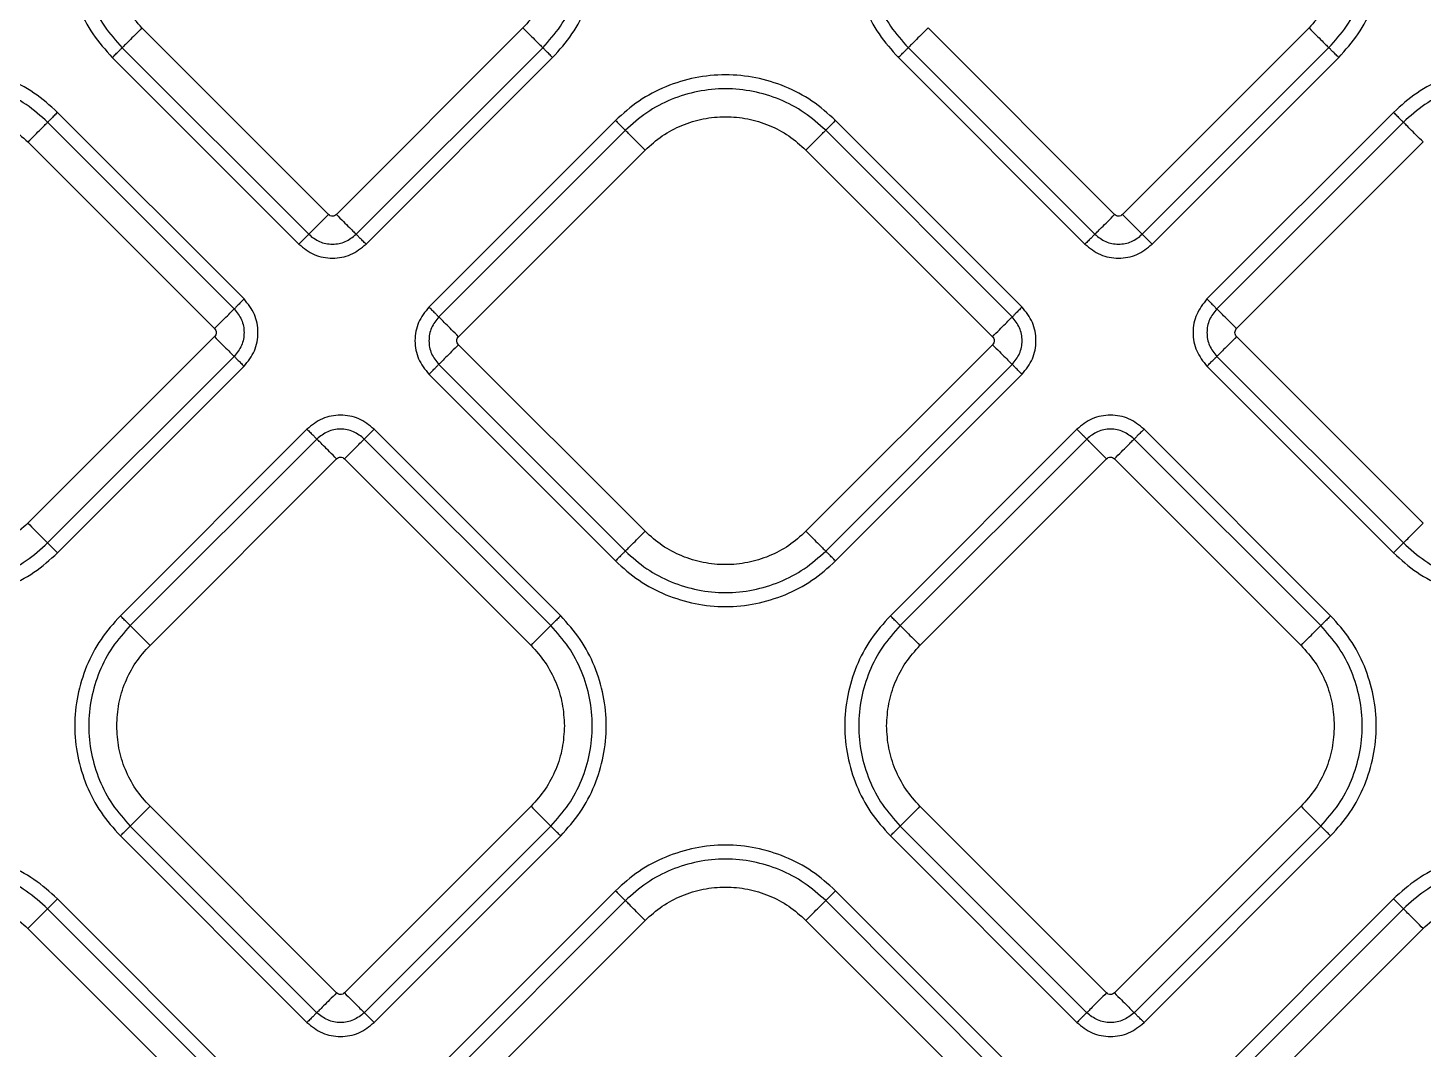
# Model space of a CAD drawing. Extents: x 400 to 501, y 484 to 634.
# Drawn here: x 456.23 to 461.158, y 553.078 to 556.683 of the extents above; entities that cross this region are included whole.
import ezdxf

# ---------------------------------------------------------------- set-up
doc = ezdxf.new("R2010")
doc.units = 0
doc.header["$MEASUREMENT"] = 0
doc.layers.add('DIM', color=3, linetype='Continuous')
doc.layers.add('GEOMETRY', color=3, linetype='Continuous', lineweight=25)

# ---------------------------------------------------------------- blocks, each defined once
blk = doc.blocks.new('2026 GRANDEE')
at = {"layer": 'GEOMETRY', "ltscale": 16}
for p, q in [((6.8667, -40.8162), (6.2079, -40.1573)), ((7.5538, -40.1573), (6.895, -40.8162)), ((9.6432, -40.8161), (8.9844, -40.1573)), ((10.3303, -40.1573), (9.6715, -40.8161)), ((6.1381, -40.2271), (6.797, -40.8859)), ((6.9647, -40.8859), (7.6235, -40.2271)), ((8.9147, -40.227), (9.5735, -40.8859)), ((9.7412, -40.8859), (10.4, -40.227)), ((6.1033, -40.2619), (6.7621, -40.9207)), ((6.9996, -40.9208), (7.6584, -40.2619)), ((8.8798, -40.2619), (9.5386, -40.9207)), ((9.7761, -40.9207), (10.4349, -40.2619)), ((6.5686, -41.1143), (5.9098, -40.4554)), ((10.6285, -40.4554), (9.9696, -41.1143)), ((6.5337, -41.1491), (5.8749, -40.4903)), ((7.8804, -40.4839), (7.2216, -41.1428)), ((9.3166, -41.1428), (8.6577, -40.4839)), ((10.6633, -40.4903), (10.0045, -41.1491)), ((7.9153, -40.5188), (7.2565, -41.1776)), ((9.2817, -41.1776), (8.6229, -40.5188)), ((5.8052, -40.56), (6.464, -41.2189)), ((7.3262, -41.2474), (7.985, -40.5885)), ((8.5531, -40.5885), (9.212, -41.2474)), ((10.0742, -41.2189), (10.733, -40.56)), ((6.464, -41.2471), (5.8052, -41.906)), ((7.985, -41.9345), (7.3262, -41.2756)), ((9.212, -41.2756), (8.5531, -41.9345)), ((10.733, -41.906), (10.0742, -41.2471)), ((5.8749, -41.9757), (6.5337, -41.3169)), ((10.0045, -41.3169), (10.6633, -41.9757)), ((5.9098, -42.0106), (6.5686, -41.3517)), ((7.2216, -41.3802), (7.8804, -42.0391)), ((7.2565, -41.3454), (7.9153, -42.0042)), ((8.6229, -42.0042), (9.2817, -41.3454)), ((8.6577, -42.0391), (9.3166, -41.3802)), ((9.9696, -41.3517), (10.6285, -42.0106)), ((6.7906, -41.5738), (6.1318, -42.2326)), ((7.6869, -42.2326), (7.0281, -41.5738)), ((9.5101, -41.5738), (8.8513, -42.2326)), ((10.4064, -42.2326), (9.7476, -41.5738)), ((6.8255, -41.6086), (6.1667, -42.2674)), ((7.652, -42.2674), (6.9932, -41.6086)), ((9.545, -41.6086), (8.8861, -42.2675)), ((10.3715, -42.2675), (9.7127, -41.6086)), ((6.2364, -42.3372), (6.8952, -41.6783)), ((6.9235, -41.6783), (7.5823, -42.3372)), ((8.9559, -42.3372), (9.6147, -41.6784)), ((9.643, -41.6784), (10.3018, -42.3372)), ((6.8952, -43.5641), (6.2364, -42.9053)), ((7.5823, -42.9053), (6.9235, -43.5641)), ((9.6147, -43.5642), (8.9559, -42.9053)), ((10.3018, -42.9053), (9.643, -43.5642)), ((6.1318, -43.0099), (6.7906, -43.6687)), ((6.1667, -42.975), (6.8255, -43.6339)), ((6.9932, -43.6339), (7.652, -42.975)), ((7.0281, -43.6687), (7.6869, -43.0099)), ((8.8513, -43.0099), (9.5101, -43.6687)), ((8.8861, -42.9751), (9.545, -43.6339)), ((9.7127, -43.6339), (10.3715, -42.9751)), ((9.7476, -43.6688), (10.4064, -43.0099)), ((7.8805, -43.2034), (7.2216, -43.8623)), ((9.3166, -43.8623), (8.6578, -43.2034)), ((6.5337, -43.9256), (5.8749, -43.2668)), ((6.5686, -43.8908), (5.9097, -43.2319)), ((7.9153, -43.2383), (7.2565, -43.8971)), ((9.2817, -43.8971), (8.6229, -43.2383)), ((10.6284, -43.2319), (9.9696, -43.8908)), ((10.6633, -43.2668), (10.0045, -43.9256)), ((7.3262, -43.9669), (7.985, -43.308)), ((8.5532, -43.308), (9.212, -43.9669)), ((5.8051, -43.3365), (6.464, -43.9954)), ((10.0742, -43.9954), (10.733, -43.3365))]:
    blk.add_line(p, q, dxfattribs=at)
for points in [[(6.1033, -39.4846), (6.0793, -39.5115), (6.0313, -39.5653), (5.981, -39.6618), (5.9493, -39.7653), (5.9388, -39.8733), (5.9493, -39.9812), (5.981, -40.0848), (6.0313, -40.1813), (6.0793, -40.235), (6.1033, -40.2619)], [(6.1381, -39.5195), (6.1163, -39.544), (6.0726, -39.5929), (6.0269, -39.6807), (5.998, -39.775), (5.9884, -39.8733), (5.998, -39.9715), (6.0269, -40.0658), (6.0726, -40.1536), (6.1163, -40.2026), (6.1381, -40.2271)], [(7.6235, -40.2271), (7.6454, -40.2026), (7.6891, -40.1536), (7.7348, -40.0658), (7.7637, -39.9715), (7.7733, -39.8733), (7.7637, -39.775), (7.7348, -39.6807), (7.6891, -39.5929), (7.6454, -39.544), (7.6235, -39.5195)], [(7.6584, -40.2619), (7.6824, -40.235), (7.7304, -40.1813), (7.7806, -40.0848), (7.8123, -39.9812), (7.8229, -39.8733), (7.8123, -39.7653), (7.7806, -39.6618), (7.7304, -39.5653), (7.6824, -39.5115), (7.6584, -39.4846)], [(8.8798, -39.4846), (8.8558, -39.5115), (8.8078, -39.5652), (8.7576, -39.6617), (8.7258, -39.7653), (8.7153, -39.8732), (8.7258, -39.9812), (8.7576, -40.0847), (8.8078, -40.1812), (8.8558, -40.235), (8.8798, -40.2619)], [(8.9147, -39.5194), (8.8928, -39.5439), (8.8491, -39.5929), (8.8034, -39.6807), (8.7745, -39.775), (8.7649, -39.8732), (8.7745, -39.9715), (8.8034, -40.0658), (8.8491, -40.1536), (8.8928, -40.2026), (8.9147, -40.227)], [(10.4, -40.227), (10.4219, -40.2026), (10.4656, -40.1536), (10.5113, -40.0658), (10.5402, -39.9715), (10.5498, -39.8732), (10.5402, -39.775), (10.5113, -39.6807), (10.4656, -39.5929), (10.4219, -39.5439), (10.4, -39.5194)], [(10.4349, -40.2619), (10.4589, -40.235), (10.5069, -40.1812), (10.5571, -40.0847), (10.5889, -39.9812), (10.5994, -39.8732), (10.5889, -39.7653), (10.5571, -39.6617), (10.5069, -39.5652), (10.4589, -39.5115), (10.4349, -39.4846)], [(6.2079, -40.1573), (6.1903, -40.1377), (6.1552, -40.0984), (6.1187, -40.0279), (6.0947, -39.9522), (6.0917, -39.8996), (6.0902, -39.8733)], [(7.6715, -39.8733), (7.67, -39.8996), (7.667, -39.9522), (7.643, -40.0279), (7.6065, -40.0984), (7.5714, -40.1377), (7.5538, -40.1573)], [(10.448, -39.8732), (10.4465, -39.8995), (10.4435, -39.9521), (10.4195, -40.0278), (10.383, -40.0984), (10.3479, -40.1377), (10.3303, -40.1573)], [(6.2079, -40.1573), (6.1996, -40.1656), (6.183, -40.1822), (6.1614, -40.2038), (6.1448, -40.2204), (6.1404, -40.2248), (6.1381, -40.2271)], [(7.5538, -40.1573), (7.5621, -40.1656), (7.5786, -40.1822), (7.6003, -40.2038), (7.6169, -40.2204), (7.6213, -40.2248), (7.6235, -40.2271)], [(8.9844, -40.1573), (8.9761, -40.1656), (8.9595, -40.1821), (8.9379, -40.2038), (8.9213, -40.2204), (8.9169, -40.2248), (8.9147, -40.227)], [(10.3303, -40.1573), (10.3386, -40.1656), (10.3552, -40.1821), (10.3768, -40.2038), (10.3934, -40.2204), (10.3978, -40.2248), (10.4, -40.227)], [(6.1033, -40.2619), (6.1074, -40.2578), (6.1157, -40.2495), (6.1265, -40.2387), (6.1348, -40.2304), (6.137, -40.2282), (6.1381, -40.2271)], [(7.6584, -40.2619), (7.6543, -40.2578), (7.646, -40.2495), (7.6352, -40.2387), (7.6269, -40.2304), (7.6246, -40.2282), (7.6235, -40.2271)], [(8.8798, -40.2619), (8.8839, -40.2577), (8.8922, -40.2495), (8.903, -40.2386), (8.9113, -40.2303), (8.9135, -40.2281), (8.9147, -40.227)], [(10.4349, -40.2619), (10.4308, -40.2577), (10.4225, -40.2495), (10.4117, -40.2386), (10.4034, -40.2303), (10.4012, -40.2281), (10.4, -40.227)], [(5.9098, -40.4554), (5.8829, -40.4314), (5.8291, -40.3835), (5.7326, -40.3332), (5.6291, -40.3015), (5.5211, -40.2909), (5.4131, -40.3015), (5.3096, -40.3332), (5.2131, -40.3835), (5.1593, -40.4314), (5.1325, -40.4554)], [(11.4058, -40.4554), (11.3789, -40.4314), (11.3251, -40.3835), (11.2286, -40.3332), (11.1251, -40.3015), (11.0171, -40.2909), (10.9091, -40.3015), (10.8056, -40.3332), (10.7091, -40.3835), (10.6553, -40.4314), (10.6285, -40.4554)], [(5.8749, -40.4903), (5.8504, -40.4685), (5.8015, -40.4248), (5.7136, -40.379), (5.6194, -40.3502), (5.5211, -40.3406), (5.4228, -40.3502), (5.3286, -40.379), (5.2407, -40.4248), (5.1918, -40.4685), (5.1673, -40.4903)], [(8.6577, -40.4839), (8.6308, -40.46), (8.5771, -40.412), (8.4806, -40.3617), (8.377, -40.33), (8.2691, -40.3194), (8.1611, -40.33), (8.0576, -40.3617), (7.9611, -40.412), (7.9073, -40.46), (7.8804, -40.4839)], [(11.3709, -40.4903), (11.3464, -40.4685), (11.2975, -40.4248), (11.2096, -40.379), (11.1154, -40.3502), (11.0171, -40.3406), (10.9188, -40.3502), (10.8246, -40.379), (10.7367, -40.4248), (10.6878, -40.4685), (10.6633, -40.4903)], [(8.6229, -40.5188), (8.5984, -40.497), (8.5494, -40.4533), (8.4616, -40.4075), (8.3674, -40.3787), (8.2691, -40.3691), (8.1708, -40.3787), (8.0765, -40.4075), (7.9887, -40.4533), (7.9398, -40.497), (7.9153, -40.5188)], [(5.237, -40.56), (5.2567, -40.5425), (5.296, -40.5074), (5.3665, -40.4707), (5.4422, -40.4475), (5.5211, -40.4398), (5.6, -40.4475), (5.6757, -40.4707), (5.7462, -40.5074), (5.7855, -40.5425), (5.8052, -40.56)], [(5.9098, -40.4554), (5.9056, -40.4596), (5.8973, -40.4679), (5.8865, -40.4787), (5.8782, -40.487), (5.876, -40.4892), (5.8749, -40.4903)], [(10.6285, -40.4554), (10.6326, -40.4596), (10.6409, -40.4679), (10.6517, -40.4787), (10.66, -40.487), (10.6622, -40.4892), (10.6633, -40.4903)], [(5.8052, -40.56), (5.8135, -40.5517), (5.83, -40.5352), (5.8517, -40.5135), (5.8683, -40.4969), (5.8727, -40.4925), (5.8749, -40.4903)], [(7.8804, -40.4839), (7.8846, -40.4881), (7.8928, -40.4964), (7.9037, -40.5072), (7.912, -40.5155), (7.9142, -40.5177), (7.9153, -40.5188)], [(7.985, -40.5885), (8.0047, -40.571), (8.044, -40.5359), (8.1145, -40.4992), (8.1902, -40.476), (8.2691, -40.4683), (8.348, -40.476), (8.4237, -40.4992), (8.4942, -40.5359), (8.5335, -40.571), (8.5531, -40.5885)], [(8.6577, -40.4839), (8.6536, -40.4881), (8.6453, -40.4964), (8.6345, -40.5072), (8.6262, -40.5155), (8.624, -40.5177), (8.6229, -40.5188)], [(10.733, -40.56), (10.7248, -40.5517), (10.7082, -40.5352), (10.6866, -40.5135), (10.67, -40.4969), (10.6655, -40.4925), (10.6633, -40.4903)], [(7.985, -40.5885), (7.9767, -40.5803), (7.9602, -40.5637), (7.9385, -40.542), (7.9219, -40.5254), (7.9175, -40.521), (7.9153, -40.5188)], [(8.5531, -40.5885), (8.5614, -40.5803), (8.578, -40.5637), (8.5996, -40.542), (8.6162, -40.5254), (8.6207, -40.521), (8.6229, -40.5188)], [(6.797, -40.8859), (6.7992, -40.8837), (6.8036, -40.8793), (6.8202, -40.8627), (6.8419, -40.841), (6.8584, -40.8244), (6.8667, -40.8162)], [(6.895, -40.8162), (6.9033, -40.8244), (6.9198, -40.841), (6.9415, -40.8627), (6.9581, -40.8793), (6.9625, -40.8837), (6.9647, -40.8859)], [(9.5735, -40.8859), (9.5757, -40.8836), (9.5801, -40.8792), (9.5967, -40.8626), (9.6184, -40.841), (9.6349, -40.8244), (9.6432, -40.8161)], [(9.6715, -40.8161), (9.6798, -40.8244), (9.6963, -40.841), (9.718, -40.8626), (9.7346, -40.8792), (9.739, -40.8836), (9.7412, -40.8859)], [(6.797, -40.8859), (6.7959, -40.887), (6.7937, -40.8892), (6.7854, -40.8975), (6.7745, -40.9083), (6.7663, -40.9166), (6.7621, -40.9207)], [(6.9996, -40.9207), (6.9954, -40.9166), (6.9871, -40.9083), (6.9763, -40.8975), (6.968, -40.8892), (6.9658, -40.887), (6.9647, -40.8859)], [(9.5735, -40.8859), (9.5724, -40.887), (9.5702, -40.8892), (9.5619, -40.8975), (9.551, -40.9083), (9.5428, -40.9166), (9.5386, -40.9207)], [(9.7761, -40.9207), (9.7719, -40.9166), (9.7637, -40.9083), (9.7528, -40.8975), (9.7445, -40.8892), (9.7423, -40.887), (9.7412, -40.8859)], [(6.5686, -41.1143), (6.5645, -41.1184), (6.5562, -41.1267), (6.5453, -41.1375), (6.537, -41.1458), (6.5348, -41.148), (6.5337, -41.1491)], [(7.2216, -41.1428), (7.2257, -41.1469), (7.234, -41.1552), (7.2448, -41.166), (7.2531, -41.1743), (7.2553, -41.1765), (7.2565, -41.1776)], [(9.3166, -41.1428), (9.3124, -41.1469), (9.3041, -41.1552), (9.2933, -41.166), (9.285, -41.1743), (9.2828, -41.1765), (9.2817, -41.1776)], [(9.9696, -41.1143), (9.9738, -41.1184), (9.982, -41.1267), (9.9929, -41.1375), (10.0012, -41.1458), (10.0034, -41.148), (10.0045, -41.1491)], [(6.464, -41.2189), (6.4723, -41.2106), (6.4888, -41.194), (6.5105, -41.1724), (6.5271, -41.1558), (6.5315, -41.1513), (6.5337, -41.1491)], [(7.3262, -41.2474), (7.3179, -41.2391), (7.3013, -41.2225), (7.2797, -41.2009), (7.2631, -41.1843), (7.2587, -41.1799), (7.2565, -41.1776)], [(9.212, -41.2474), (9.2203, -41.2391), (9.2368, -41.2225), (9.2585, -41.2009), (9.2751, -41.1843), (9.2795, -41.1799), (9.2817, -41.1776)], [(10.0742, -41.2189), (10.0659, -41.2106), (10.0494, -41.194), (10.0277, -41.1724), (10.0111, -41.1558), (10.0067, -41.1513), (10.0045, -41.1491)], [(6.464, -41.2471), (6.4723, -41.2554), (6.4888, -41.272), (6.5105, -41.2936), (6.5271, -41.3102), (6.5315, -41.3146), (6.5337, -41.3169)], [(7.3262, -41.2756), (7.3179, -41.2839), (7.3013, -41.3005), (7.2797, -41.3221), (7.2631, -41.3387), (7.2587, -41.3432), (7.2565, -41.3454)], [(9.212, -41.2756), (9.2203, -41.2839), (9.2368, -41.3005), (9.2585, -41.3221), (9.2751, -41.3387), (9.2795, -41.3432), (9.2817, -41.3454)], [(10.0742, -41.2471), (10.0659, -41.2554), (10.0494, -41.272), (10.0277, -41.2936), (10.0111, -41.3102), (10.0067, -41.3146), (10.0045, -41.3169)], [(6.5337, -41.3169), (6.5348, -41.318), (6.537, -41.3202), (6.5453, -41.3285), (6.5562, -41.3393), (6.5645, -41.3476), (6.5686, -41.3517)], [(9.9696, -41.3517), (9.9738, -41.3476), (9.982, -41.3393), (9.9929, -41.3285), (10.0012, -41.3202), (10.0034, -41.318), (10.0045, -41.3169)], [(7.2216, -41.3802), (7.2257, -41.3761), (7.234, -41.3678), (7.2448, -41.357), (7.2531, -41.3487), (7.2553, -41.3465), (7.2565, -41.3454)], [(9.3166, -41.3802), (9.3124, -41.3761), (9.3041, -41.3678), (9.2933, -41.357), (9.285, -41.3487), (9.2828, -41.3465), (9.2817, -41.3454)], [(6.7906, -41.5738), (6.7948, -41.5779), (6.803, -41.5862), (6.8139, -41.597), (6.8222, -41.6053), (6.8244, -41.6075), (6.8255, -41.6086)], [(7.0281, -41.5738), (7.0239, -41.5779), (7.0157, -41.5862), (7.0048, -41.597), (6.9965, -41.6053), (6.9943, -41.6075), (6.9932, -41.6086)], [(9.5101, -41.5738), (9.5143, -41.5779), (9.5225, -41.5862), (9.5334, -41.597), (9.5417, -41.6053), (9.5439, -41.6075), (9.545, -41.6086)], [(9.7476, -41.5738), (9.7434, -41.5779), (9.7351, -41.5862), (9.7243, -41.597), (9.716, -41.6053), (9.7138, -41.6075), (9.7127, -41.6086)], [(6.8952, -41.6783), (6.8869, -41.6701), (6.8704, -41.6535), (6.8487, -41.6318), (6.8321, -41.6153), (6.8277, -41.6108), (6.8255, -41.6086)], [(6.9235, -41.6783), (6.9318, -41.6701), (6.9483, -41.6535), (6.97, -41.6318), (6.9866, -41.6153), (6.991, -41.6108), (6.9932, -41.6086)], [(9.6147, -41.6784), (9.6064, -41.6701), (9.5899, -41.6535), (9.5682, -41.6319), (9.5516, -41.6153), (9.5472, -41.6109), (9.545, -41.6086)], [(9.643, -41.6784), (9.6513, -41.6701), (9.6678, -41.6535), (9.6895, -41.6319), (9.7061, -41.6153), (9.7105, -41.6109), (9.7127, -41.6086)], [(5.8052, -41.906), (5.7855, -41.9235), (5.7462, -41.9586), (5.6757, -41.9953), (5.6, -42.0185), (5.5211, -42.0262), (5.4422, -42.0185), (5.3665, -41.9953), (5.296, -41.9586), (5.2567, -41.9235), (5.237, -41.906)], [(5.8052, -41.906), (5.8135, -41.9142), (5.83, -41.9308), (5.8517, -41.9525), (5.8683, -41.9691), (5.8727, -41.9735), (5.8749, -41.9757)], [(7.9153, -42.0042), (7.9175, -42.002), (7.9219, -41.9976), (7.9385, -41.981), (7.9602, -41.9593), (7.9767, -41.9428), (7.985, -41.9345)], [(8.5531, -41.9345), (8.5335, -41.952), (8.4942, -41.9871), (8.4237, -42.0238), (8.348, -42.047), (8.2691, -42.0547), (8.1902, -42.047), (8.1145, -42.0238), (8.044, -41.9871), (8.0047, -41.952), (7.985, -41.9345)], [(8.5531, -41.9345), (8.5614, -41.9428), (8.578, -41.9593), (8.5996, -41.981), (8.6162, -41.9976), (8.6207, -42.002), (8.6229, -42.0042)], [(10.6633, -41.9757), (10.6655, -41.9735), (10.67, -41.9691), (10.6866, -41.9525), (10.7082, -41.9308), (10.7248, -41.9142), (10.733, -41.906)], [(5.1673, -41.9757), (5.1918, -41.9975), (5.2407, -42.0412), (5.3286, -42.087), (5.4228, -42.1158), (5.5211, -42.1254), (5.6194, -42.1158), (5.7136, -42.087), (5.8015, -42.0412), (5.8504, -41.9975), (5.8749, -41.9757)], [(5.9098, -42.0106), (5.9056, -42.0064), (5.8973, -41.9981), (5.8865, -41.9873), (5.8782, -41.979), (5.876, -41.9768), (5.8749, -41.9757)], [(10.6633, -41.9757), (10.6622, -41.9768), (10.66, -41.979), (10.6517, -41.9873), (10.6409, -41.9981), (10.6326, -42.0064), (10.6285, -42.0106)], [(10.6633, -41.9757), (10.6878, -41.9975), (10.7367, -42.0412), (10.8246, -42.087), (10.9188, -42.1158), (11.0171, -42.1254), (11.1154, -42.1158), (11.2096, -42.087), (11.2975, -42.0412), (11.3464, -41.9975), (11.3709, -41.9757)], [(5.1325, -42.0106), (5.1593, -42.0345), (5.2131, -42.0825), (5.3096, -42.1328), (5.4131, -42.1645), (5.5211, -42.1751), (5.6291, -42.1645), (5.7326, -42.1328), (5.8291, -42.0825), (5.8829, -42.0345), (5.9098, -42.0106)], [(7.9153, -42.0042), (7.9142, -42.0053), (7.912, -42.0075), (7.9037, -42.0158), (7.8928, -42.0266), (7.8846, -42.0349), (7.8804, -42.0391)], [(7.9153, -42.0042), (7.9398, -42.026), (7.9887, -42.0697), (8.0765, -42.1155), (8.1708, -42.1443), (8.2691, -42.1539), (8.3674, -42.1443), (8.4616, -42.1155), (8.5494, -42.0697), (8.5984, -42.026), (8.6229, -42.0042)], [(8.6577, -42.0391), (8.6536, -42.0349), (8.6453, -42.0266), (8.6345, -42.0158), (8.6262, -42.0075), (8.624, -42.0053), (8.6229, -42.0042)], [(10.6285, -42.0106), (10.6553, -42.0345), (10.7091, -42.0825), (10.8056, -42.1328), (10.9091, -42.1645), (11.0171, -42.1751), (11.1251, -42.1645), (11.2286, -42.1328), (11.3251, -42.0825), (11.3789, -42.0345), (11.4058, -42.0106)], [(7.8804, -42.0391), (7.9073, -42.0631), (7.9611, -42.111), (8.0576, -42.1613), (8.1611, -42.193), (8.2691, -42.2036), (8.377, -42.193), (8.4806, -42.1613), (8.5771, -42.111), (8.6308, -42.0631), (8.6577, -42.0391)], [(6.1318, -42.2326), (6.1078, -42.2595), (6.0598, -42.3132), (6.0096, -42.4097), (5.9778, -42.5133), (5.9673, -42.6212), (5.9778, -42.7292), (6.0096, -42.8327), (6.0598, -42.9292), (6.1078, -42.983), (6.1318, -43.0099)], [(6.1667, -42.2674), (6.1448, -42.2919), (6.1011, -42.3409), (6.0554, -42.4287), (6.0265, -42.523), (6.0169, -42.6212), (6.0265, -42.7195), (6.0554, -42.8138), (6.1011, -42.9016), (6.1448, -42.9506), (6.1667, -42.975)], [(6.1667, -42.2674), (6.1655, -42.2663), (6.1633, -42.2641), (6.155, -42.2558), (6.1442, -42.245), (6.1359, -42.2367), (6.1318, -42.2326)], [(6.1667, -42.2674), (6.1689, -42.2697), (6.1733, -42.2741), (6.1899, -42.2907), (6.2115, -42.3123), (6.2281, -42.3289), (6.2364, -42.3372)], [(7.5823, -42.3372), (7.5906, -42.3289), (7.6072, -42.3123), (7.6288, -42.2907), (7.6454, -42.2741), (7.6498, -42.2697), (7.652, -42.2674)], [(7.6869, -42.2326), (7.6828, -42.2367), (7.6745, -42.245), (7.6637, -42.2558), (7.6554, -42.2641), (7.6532, -42.2663), (7.652, -42.2674)], [(7.652, -42.975), (7.6739, -42.9506), (7.7176, -42.9016), (7.7633, -42.8138), (7.7922, -42.7195), (7.8018, -42.6212), (7.7922, -42.523), (7.7633, -42.4287), (7.7176, -42.3409), (7.6739, -42.2919), (7.652, -42.2674)], [(7.6869, -43.0099), (7.7109, -42.983), (7.7589, -42.9292), (7.8091, -42.8327), (7.8409, -42.7292), (7.8514, -42.6212), (7.8409, -42.5133), (7.8091, -42.4097), (7.7589, -42.3132), (7.7109, -42.2595), (7.6869, -42.2326)], [(8.8513, -42.2326), (8.8273, -42.2595), (8.7793, -42.3133), (8.729, -42.4098), (8.6973, -42.5133), (8.6868, -42.6213), (8.6973, -42.7292), (8.729, -42.8328), (8.7793, -42.9293), (8.8273, -42.983), (8.8513, -43.0099)], [(8.8861, -42.2675), (8.8643, -42.292), (8.8206, -42.3409), (8.7749, -42.4287), (8.746, -42.523), (8.7364, -42.6213), (8.746, -42.7195), (8.7749, -42.8138), (8.8206, -42.9016), (8.8643, -42.9506), (8.8861, -42.9751)], [(8.8861, -42.2675), (8.885, -42.2664), (8.8828, -42.2642), (8.8745, -42.2559), (8.8637, -42.245), (8.8554, -42.2368), (8.8513, -42.2326)], [(8.8861, -42.2675), (8.8884, -42.2697), (8.8928, -42.2741), (8.9094, -42.2907), (8.931, -42.3124), (8.9476, -42.3289), (8.9559, -42.3372)], [(10.3018, -42.3372), (10.3101, -42.3289), (10.3266, -42.3124), (10.3483, -42.2907), (10.3649, -42.2741), (10.3693, -42.2697), (10.3715, -42.2675)], [(10.4064, -42.2326), (10.4023, -42.2368), (10.394, -42.245), (10.3832, -42.2559), (10.3749, -42.2642), (10.3726, -42.2664), (10.3715, -42.2675)], [(10.3715, -42.9751), (10.3934, -42.9506), (10.4371, -42.9016), (10.4828, -42.8138), (10.5117, -42.7195), (10.5213, -42.6213), (10.5117, -42.523), (10.4828, -42.4287), (10.4371, -42.3409), (10.3934, -42.292), (10.3715, -42.2675)], [(10.4064, -43.0099), (10.4304, -42.983), (10.4784, -42.9293), (10.5286, -42.8328), (10.5603, -42.7292), (10.5709, -42.6213), (10.5603, -42.5133), (10.5286, -42.4098), (10.4784, -42.3133), (10.4304, -42.2595), (10.4064, -42.2326)], [(6.1187, -42.6212), (6.1202, -42.5949), (6.1232, -42.5423), (6.1472, -42.4666), (6.1837, -42.3961), (6.2188, -42.3568), (6.2364, -42.3372)], [(7.5823, -42.3372), (7.5999, -42.3568), (7.635, -42.3961), (7.6715, -42.4666), (7.6955, -42.5423), (7.6985, -42.5949), (7.7, -42.6212)], [(8.8382, -42.6213), (8.8397, -42.595), (8.8427, -42.5424), (8.8667, -42.4667), (8.9032, -42.3961), (8.9383, -42.3569), (8.9559, -42.3372)], [(10.3018, -42.3372), (10.3194, -42.3569), (10.3545, -42.3961), (10.391, -42.4667), (10.415, -42.5424), (10.418, -42.595), (10.4195, -42.6213)], [(6.2364, -42.9053), (6.2188, -42.8857), (6.1837, -42.8464), (6.1472, -42.7758), (6.1232, -42.7001), (6.1202, -42.6475), (6.1187, -42.6212)], [(7.7, -42.6212), (7.6985, -42.6475), (7.6955, -42.7001), (7.6715, -42.7758), (7.635, -42.8464), (7.5999, -42.8857), (7.5823, -42.9053)], [(8.9559, -42.9053), (8.9383, -42.8857), (8.9032, -42.8464), (8.8667, -42.7759), (8.8427, -42.7002), (8.8397, -42.6476), (8.8382, -42.6213)], [(10.4195, -42.6213), (10.418, -42.6476), (10.415, -42.7002), (10.391, -42.7759), (10.3545, -42.8464), (10.3194, -42.8857), (10.3018, -42.9053)], [(6.2364, -42.9053), (6.2281, -42.9136), (6.2115, -42.9301), (6.1899, -42.9518), (6.1733, -42.9684), (6.1689, -42.9728), (6.1667, -42.975)], [(7.5823, -42.9053), (7.5906, -42.9136), (7.6072, -42.9301), (7.6288, -42.9518), (7.6454, -42.9684), (7.6498, -42.9728), (7.652, -42.975)], [(8.9559, -42.9053), (8.9476, -42.9136), (8.931, -42.9302), (8.9094, -42.9518), (8.8928, -42.9684), (8.8884, -42.9728), (8.8861, -42.9751)], [(10.3018, -42.9053), (10.3101, -42.9136), (10.3266, -42.9302), (10.3483, -42.9518), (10.3649, -42.9684), (10.3693, -42.9728), (10.3715, -42.9751)], [(6.1318, -43.0099), (6.1359, -43.0057), (6.1442, -42.9975), (6.155, -42.9866), (6.1633, -42.9783), (6.1655, -42.9761), (6.1667, -42.975)], [(7.6869, -43.0099), (7.6828, -43.0057), (7.6745, -42.9975), (7.6637, -42.9866), (7.6554, -42.9783), (7.6532, -42.9761), (7.652, -42.975)], [(8.8513, -43.0099), (8.8554, -43.0058), (8.8637, -42.9975), (8.8745, -42.9867), (8.8828, -42.9784), (8.885, -42.9762), (8.8861, -42.9751)], [(10.4064, -43.0099), (10.4023, -43.0058), (10.394, -42.9975), (10.3832, -42.9867), (10.3749, -42.9784), (10.3726, -42.9762), (10.3715, -42.9751)], [(8.6578, -43.2034), (8.6309, -43.1794), (8.5771, -43.1315), (8.4806, -43.0812), (8.3771, -43.0495), (8.2691, -43.0389), (8.1611, -43.0495), (8.0576, -43.0812), (7.9611, -43.1315), (7.9073, -43.1794), (7.8805, -43.2034)], [(5.9097, -43.2319), (5.8828, -43.208), (5.8291, -43.16), (5.7326, -43.1097), (5.629, -43.078), (5.5211, -43.0674), (5.4131, -43.078), (5.3096, -43.1097), (5.2131, -43.16), (5.1593, -43.208), (5.1324, -43.2319)], [(8.6229, -43.2383), (8.5984, -43.2165), (8.5495, -43.1728), (8.4616, -43.127), (8.3674, -43.0982), (8.2691, -43.0886), (8.1708, -43.0982), (8.0766, -43.127), (7.9887, -43.1728), (7.9398, -43.2165), (7.9153, -43.2383)], [(11.4057, -43.2319), (11.3788, -43.208), (11.3251, -43.16), (11.2286, -43.1097), (11.125, -43.078), (11.0171, -43.0674), (10.9091, -43.078), (10.8056, -43.1097), (10.7091, -43.16), (10.6553, -43.208), (10.6284, -43.2319)], [(5.8749, -43.2668), (5.8504, -43.245), (5.8014, -43.2013), (5.7136, -43.1555), (5.6194, -43.1267), (5.5211, -43.1171), (5.4228, -43.1267), (5.3285, -43.1555), (5.2407, -43.2013), (5.1918, -43.245), (5.1673, -43.2668)], [(11.3709, -43.2668), (11.3464, -43.245), (11.2974, -43.2013), (11.2096, -43.1555), (11.1154, -43.1267), (11.0171, -43.1171), (10.9188, -43.1267), (10.8245, -43.1555), (10.7367, -43.2013), (10.6878, -43.245), (10.6633, -43.2668)], [(7.8805, -43.2034), (7.8846, -43.2076), (7.8929, -43.2159), (7.9037, -43.2267), (7.912, -43.235), (7.9142, -43.2372), (7.9153, -43.2383)], [(7.985, -43.308), (8.0047, -43.2905), (8.044, -43.2554), (8.1145, -43.2187), (8.1902, -43.1955), (8.2691, -43.1878), (8.348, -43.1955), (8.4237, -43.2187), (8.4942, -43.2554), (8.5335, -43.2905), (8.5532, -43.308)], [(8.6578, -43.2034), (8.6536, -43.2076), (8.6453, -43.2159), (8.6345, -43.2267), (8.6262, -43.235), (8.624, -43.2372), (8.6229, -43.2383)], [(5.237, -43.3365), (5.2567, -43.319), (5.296, -43.2839), (5.3665, -43.2472), (5.4422, -43.224), (5.5211, -43.2163), (5.6, -43.224), (5.6757, -43.2472), (5.7462, -43.2839), (5.7855, -43.319), (5.8051, -43.3365)], [(5.8749, -43.2668), (5.8727, -43.269), (5.8682, -43.2734), (5.8516, -43.29), (5.83, -43.3117), (5.8134, -43.3283), (5.8051, -43.3365)], [(5.8749, -43.2668), (5.876, -43.2657), (5.8782, -43.2635), (5.8865, -43.2552), (5.8973, -43.2444), (5.9056, -43.2361), (5.9097, -43.2319)], [(7.985, -43.308), (7.9768, -43.2997), (7.9602, -43.2832), (7.9386, -43.2615), (7.922, -43.2449), (7.9175, -43.2405), (7.9153, -43.2383)], [(8.5532, -43.308), (8.5615, -43.2997), (8.578, -43.2832), (8.5997, -43.2615), (8.6163, -43.2449), (8.6207, -43.2405), (8.6229, -43.2383)], [(10.6284, -43.2319), (10.6326, -43.2361), (10.6408, -43.2444), (10.6517, -43.2552), (10.66, -43.2635), (10.6622, -43.2657), (10.6633, -43.2668)], [(10.733, -43.3365), (10.7247, -43.3283), (10.7082, -43.3117), (10.6865, -43.29), (10.6699, -43.2734), (10.6655, -43.269), (10.6633, -43.2668)], [(10.733, -43.3365), (10.7527, -43.319), (10.792, -43.2839), (10.8625, -43.2472), (10.9382, -43.224), (11.0171, -43.2163), (11.096, -43.224), (11.1717, -43.2472), (11.2422, -43.2839), (11.2815, -43.319), (11.3011, -43.3365)], [(6.8952, -43.5641), (6.8869, -43.5724), (6.8704, -43.589), (6.8487, -43.6106), (6.8321, -43.6272), (6.8277, -43.6316), (6.8255, -43.6339)], [(6.9235, -43.5641), (6.9318, -43.5724), (6.9483, -43.589), (6.97, -43.6106), (6.9866, -43.6272), (6.991, -43.6316), (6.9932, -43.6339)], [(9.6147, -43.5642), (9.6064, -43.5724), (9.5899, -43.589), (9.5682, -43.6107), (9.5516, -43.6273), (9.5472, -43.6317), (9.545, -43.6339)], [(9.643, -43.5642), (9.6513, -43.5724), (9.6678, -43.589), (9.6895, -43.6107), (9.7061, -43.6273), (9.7105, -43.6317), (9.7127, -43.6339)], [(6.8255, -43.6339), (6.8244, -43.635), (6.8222, -43.6372), (6.8139, -43.6455), (6.803, -43.6563), (6.7948, -43.6646), (6.7906, -43.6687)], [(7.0281, -43.6687), (7.0239, -43.6646), (7.0157, -43.6563), (7.0048, -43.6455), (6.9965, -43.6372), (6.9943, -43.635), (6.9932, -43.6339)], [(9.545, -43.6339), (9.5439, -43.635), (9.5417, -43.6372), (9.5334, -43.6455), (9.5225, -43.6563), (9.5143, -43.6646), (9.5101, -43.6688)], [(9.7476, -43.6687), (9.7434, -43.6646), (9.7351, -43.6563), (9.7243, -43.6455), (9.716, -43.6372), (9.7138, -43.635), (9.7127, -43.6339)]]:
    blk.add_open_spline(points, degree=3, dxfattribs=at)
for points, knots in [([(6.895, -40.8162), (6.8929, -40.8178), (6.8888, -40.8211), (6.8808, -40.8225), (6.8729, -40.8211), (6.8688, -40.8178), (6.8667, -40.8162)], [0, 0, 0, 0, 0.2502271, 0.500001, 0.7497726, 1, 1, 1, 1]), ([(9.6715, -40.8161), (9.6694, -40.8178), (9.6653, -40.821), (9.6573, -40.8225), (9.6494, -40.821), (9.6453, -40.8178), (9.6432, -40.8161)], [0, 0, 0, 0, 0.250227, 0.500001, 0.749773, 1, 1, 1, 1]), ([(6.797, -40.8859), (6.8092, -40.8956), (6.8337, -40.915), (6.8808, -40.9235), (6.9279, -40.915), (6.9524, -40.8956), (6.9647, -40.8859)], [0, 0, 0, 0, 0.249985, 0.499995, 0.750018, 1, 1, 1, 1]), ([(9.5735, -40.8859), (9.5857, -40.8956), (9.6103, -40.915), (9.6573, -40.9234), (9.7044, -40.915), (9.729, -40.8956), (9.7412, -40.8859)], [0, 0, 0, 0, 0.249985, 0.499995, 0.750018, 1, 1, 1, 1]), ([(6.7621, -40.9207), (6.7795, -40.9345), (6.8142, -40.962), (6.8808, -40.9739), (6.9475, -40.962), (6.9822, -40.9345), (6.9996, -40.9208)], [0, 0, 0, 0, 0.250039, 0.499994, 0.749965, 1, 1, 1, 1]), ([(9.5386, -40.9207), (9.556, -40.9345), (9.5907, -40.962), (9.6573, -40.9739), (9.724, -40.962), (9.7587, -40.9345), (9.7761, -40.9207)], [0, 0, 0, 0, 0.250039, 0.499994, 0.749965, 1, 1, 1, 1]), ([(6.5686, -41.3517), (6.5823, -41.3344), (6.6098, -41.2997), (6.6218, -41.233), (6.6098, -41.1663), (6.5823, -41.1316), (6.5686, -41.1143)], [0, 0, 0, 0, 0.250033, 0.500005, 0.749962, 1, 1, 1, 1]), ([(7.2216, -41.1428), (7.2078, -41.1601), (7.1803, -41.1948), (7.1684, -41.2615), (7.1803, -41.3282), (7.2078, -41.3629), (7.2216, -41.3802)], [0, 0, 0, 0, 0.250039, 0.499994, 0.749965, 1, 1, 1, 1]), ([(9.3166, -41.3802), (9.3303, -41.3629), (9.3578, -41.3282), (9.3697, -41.2615), (9.3578, -41.1948), (9.3303, -41.1601), (9.3166, -41.1428)], [0, 0, 0, 0, 0.250039, 0.499994, 0.749965, 1, 1, 1, 1]), ([(9.9696, -41.1143), (9.9559, -41.1316), (9.9284, -41.1663), (9.9164, -41.233), (9.9284, -41.2997), (9.9559, -41.3344), (9.9696, -41.3517)], [0, 0, 0, 0, 0.2500385, 0.4999937, 0.7499651, 1, 1, 1, 1]), ([(6.5337, -41.1491), (6.5434, -41.1614), (6.5629, -41.1859), (6.5713, -41.233), (6.5629, -41.2801), (6.5434, -41.3046), (6.5337, -41.3169)], [0, 0, 0, 0, 0.249989, 0.499995, 0.750011, 1, 1, 1, 1]), ([(7.2565, -41.1776), (7.2467, -41.1899), (7.2273, -41.2144), (7.2189, -41.2615), (7.2273, -41.3086), (7.2467, -41.3331), (7.2565, -41.3454)], [0, 0, 0, 0, 0.249985, 0.499995, 0.750018, 1, 1, 1, 1]), ([(9.2817, -41.3454), (9.2914, -41.3331), (9.3108, -41.3086), (9.3193, -41.2615), (9.3108, -41.2144), (9.2914, -41.1899), (9.2817, -41.1776)], [0, 0, 0, 0, 0.249985, 0.499995, 0.750018, 1, 1, 1, 1]), ([(10.0045, -41.1491), (9.9948, -41.1614), (9.9753, -41.1859), (9.9669, -41.233), (9.9753, -41.2801), (9.9948, -41.3046), (10.0045, -41.3169)], [0, 0, 0, 0, 0.249985, 0.499995, 0.750018, 1, 1, 1, 1]), ([(6.464, -41.2189), (6.4656, -41.2209), (6.4689, -41.2251), (6.4704, -41.233), (6.4689, -41.2409), (6.4656, -41.2451), (6.464, -41.2471)], [0, 0, 0, 0, 0.250227, 0.500001, 0.749773, 1, 1, 1, 1]), ([(10.0742, -41.2471), (10.0726, -41.2451), (10.0693, -41.2409), (10.0679, -41.233), (10.0693, -41.2251), (10.0726, -41.2209), (10.0742, -41.2189)], [0, 0, 0, 0, 0.250227, 0.500001, 0.749773, 1, 1, 1, 1]), ([(7.3262, -41.2756), (7.3245, -41.2736), (7.3213, -41.2694), (7.3198, -41.2615), (7.3213, -41.2536), (7.3245, -41.2494), (7.3262, -41.2474)], [0, 0, 0, 0, 0.250227, 0.500001, 0.749773, 1, 1, 1, 1]), ([(9.212, -41.2474), (9.2136, -41.2494), (9.2169, -41.2536), (9.2183, -41.2615), (9.2169, -41.2694), (9.2136, -41.2736), (9.212, -41.2756)], [0, 0, 0, 0, 0.250227, 0.500001, 0.749773, 1, 1, 1, 1]), ([(7.0281, -41.5738), (7.0107, -41.56), (6.976, -41.5325), (6.9094, -41.5206), (6.8427, -41.5325), (6.808, -41.56), (6.7906, -41.5738)], [0, 0, 0, 0, 0.250039, 0.499994, 0.749965, 1, 1, 1, 1]), ([(9.7476, -41.5738), (9.7302, -41.56), (9.6955, -41.5325), (9.6288, -41.5206), (9.5622, -41.5325), (9.5275, -41.56), (9.5101, -41.5738)], [0, 0, 0, 0, 0.250039, 0.499994, 0.749965, 1, 1, 1, 1]), ([(6.9932, -41.6086), (6.981, -41.5989), (6.9564, -41.5795), (6.9093, -41.5711), (6.8623, -41.5795), (6.8377, -41.5989), (6.8255, -41.6086)], [0, 0, 0, 0, 0.249985, 0.499995, 0.750018, 1, 1, 1, 1]), ([(9.7127, -41.6086), (9.7004, -41.5989), (9.6759, -41.5795), (9.6288, -41.5711), (9.5817, -41.5795), (9.5572, -41.5989), (9.545, -41.6086)], [0, 0, 0, 0, 0.2499848, 0.4999945, 0.7500184, 1, 1, 1, 1]), ([(6.8952, -41.6783), (6.8973, -41.6767), (6.9014, -41.6734), (6.9093, -41.672), (6.9173, -41.6734), (6.9214, -41.6767), (6.9235, -41.6783)], [0, 0, 0, 0, 0.250227, 0.500001, 0.749773, 1, 1, 1, 1]), ([(9.6147, -41.6784), (9.6168, -41.6767), (9.6209, -41.6735), (9.6288, -41.672), (9.6368, -41.6735), (9.6409, -41.6767), (9.643, -41.6784)], [0, 0, 0, 0, 0.250227, 0.500001, 0.749773, 1, 1, 1, 1]), ([(6.9235, -43.5641), (6.9214, -43.5658), (6.9173, -43.569), (6.9093, -43.5705), (6.9014, -43.569), (6.8973, -43.5658), (6.8952, -43.5641)], [0, 0, 0, 0, 0.250227, 0.500001, 0.749773, 1, 1, 1, 1]), ([(9.643, -43.5642), (9.6409, -43.5658), (9.6368, -43.5691), (9.6288, -43.5705), (9.6209, -43.5691), (9.6168, -43.5658), (9.6147, -43.5642)], [0, 0, 0, 0, 0.250227, 0.500001, 0.749773, 1, 1, 1, 1]), ([(6.9932, -43.6339), (6.981, -43.6436), (6.9564, -43.663), (6.9093, -43.6714), (6.8623, -43.663), (6.8377, -43.6436), (6.8255, -43.6339)], [0, 0, 0, 0, 0.249989, 0.499995, 0.750011, 1, 1, 1, 1]), ([(9.7127, -43.6339), (9.7004, -43.6436), (9.6759, -43.663), (9.6288, -43.6715), (9.5817, -43.663), (9.5572, -43.6436), (9.545, -43.6339)], [0, 0, 0, 0, 0.249989, 0.499995, 0.750011, 1, 1, 1, 1]), ([(6.7906, -43.6687), (6.808, -43.6825), (6.8427, -43.71), (6.9093, -43.7219), (6.976, -43.71), (7.0107, -43.6825), (7.0281, -43.6687)], [0, 0, 0, 0, 0.250033, 0.500005, 0.749962, 1, 1, 1, 1]), ([(9.5101, -43.6687), (9.5275, -43.6825), (9.5622, -43.71), (9.6288, -43.7219), (9.6955, -43.71), (9.7302, -43.6825), (9.7476, -43.6688)], [0, 0, 0, 0, 0.250033, 0.500005, 0.749962, 1, 1, 1, 1])]:
    blk.add_open_spline(points, degree=3, knots=knots, dxfattribs=at)

msp = doc.modelspace()

# ---------------------------------------------------------------- block references
at = {"layer": 'DIM'}
msp.add_blockref('2026 GRANDEE', (450.4248, 596.8403), dxfattribs=at)

doc.saveas('drawing.dxf')
